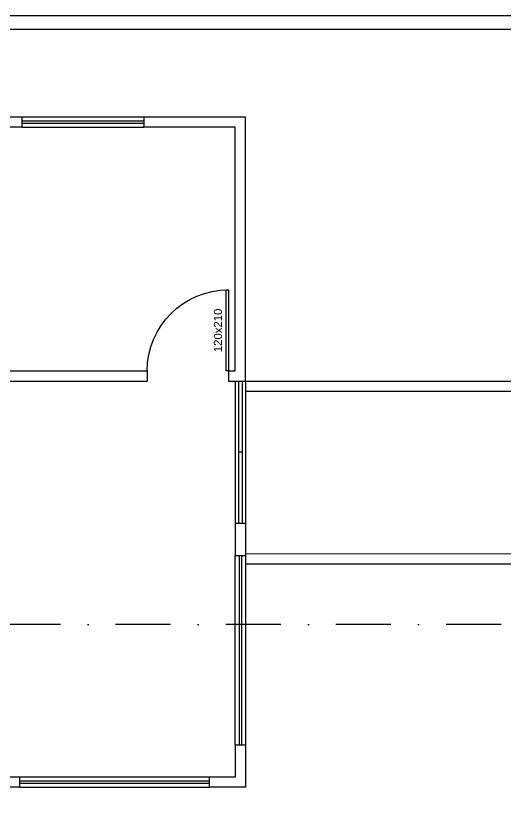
# Model space of a CAD drawing. Header units: centimetres. Extents: x 0 to 1814864, y -139216 to 99734.
# Drawn here: x 1076617 to 1077340, y 9681 to 10838 of the extents above; entities that cross this region are included whole.
import ezdxf
from ezdxf.enums import TextEntityAlignment as Align

# ---------------------------------------------------------------- set-up
doc = ezdxf.new("R2010")
doc.units = ezdxf.units.CM
doc.header["$LTSCALE"] = 4
doc.linetypes.add('DASHDOT', pattern=[25.4, 12.7, -6.35, 0, -6.35])
for name, color, linetype in [('0.1', 1, 'Continuous'), ('0.2', 2, 'Continuous'), ('0.4', 4, 'Continuous'), ('0.6', 6, 'Continuous'), ('02-CONT', 2, 'Continuous'), ('B-CORTE', 4, 'DASHDOT')]:
    doc.layers.add(name, color=color, linetype=linetype)
doc.styles.add('2mm 1-50', font='arial.ttf', dxfattribs={"height": 0.1})

# ---------------------------------------------------------------- blocks, each defined once
blk = doc.blocks.new('1_00e')
blk.add_lwpolyline([(-28.41, -52.25), (-25.41, -52.25), (-25.41, 47.75), (-28.41, 47.75)], close=True)
at = {"color": 1}
blk.add_arc((-28.41, -52.25), 100, 0, 90, dxfattribs=at)

msp = doc.modelspace()

# ---------------------------------------------------------------- linework, layer by layer
at = {"layer": '0.1'}
for p, q in [((1076941.385, 10297.601), (1076941.385, 10087.681)), ((1076956.385, 10297.601), (1076956.385, 10087.681))]:
    msp.add_line(p, q, dxfattribs=at)
at = {"layer": '0.2'}
for p, q in [((1076806.385, 10687.601), (1076626.385, 10687.601)), ((1076806.385, 10681.601), (1076626.385, 10681.601)), ((1076626.385, 10678.601), (1076806.385, 10678.601)), ((1076626.385, 10672.601), (1076806.385, 10672.601)), ((1076946.385, 10297.601), (1076946.385, 10087.681)), ((1076951.385, 10297.601), (1076951.385, 10087.681)), ((1076951.385, 10192.641), (1076946.385, 10192.641)), ((1076941.385, 9760.181), (1076941.385, 10040.181)), ((1076947.385, 9760.181), (1076947.385, 10040.181)), ((1076950.385, 10040.181), (1076950.385, 9760.181)), ((1076956.385, 10040.181), (1076956.385, 9760.181)), ((1076902.885, 9712.681), (1076622.885, 9712.681)), ((1076902.885, 9706.681), (1076622.885, 9706.681)), ((1076622.885, 9703.681), (1076902.885, 9703.681)), ((1076622.885, 9697.681), (1076902.885, 9697.681))]:
    msp.add_line(p, q, dxfattribs=at)
at = {"layer": '0.4'}
for points in [[(1070931.162, 7848.105), (1070911.56, 7848.052), (1071293.446, 10837.601), (1084293.886, 10837.601), (1083455.956, 8421.334)], [(1070934.285, 7868.114), (1071311.054, 10817.601), (1084265.782, 10817.601), (1083441.723, 8441.334)]]:
    msp.add_lwpolyline(points, dxfattribs=at)
at = {"layer": '0.6'}
for p, q in [((1076626.385, 10687.601), (1076626.385, 10672.601)), ((1076806.385, 10687.601), (1076806.385, 10672.601)), ((1076811.385, 10312.601), (1076811.385, 10297.601)), ((1076931.385, 10312.601), (1076931.385, 10297.601)), ((1076941.385, 10087.681), (1076956.385, 10087.681)), ((1076941.385, 10040.181), (1076956.385, 10040.181)), ((1076956.385, 10027.605), (1078350.618, 10028.069)), ((1076941.385, 9760.181), (1076956.385, 9760.181)), ((1076622.885, 9712.681), (1076622.885, 9697.681)), ((1076902.885, 9712.681), (1076902.885, 9697.681))]:
    msp.add_line(p, q, dxfattribs=at)
for points in [[(1076626.385, 10687.601), (1076476.385, 10687.601)], [(1076931.385, 10297.601), (1076956.385, 10297.601), (1076956.385, 10687.601), (1076806.385, 10687.601)], [(1076626.385, 10672.601), (1076491.385, 10672.601)], [(1076931.385, 10312.601), (1076941.385, 10312.601), (1076941.385, 10672.601), (1076806.385, 10672.601)], [(1076956.385, 10297.601), (1078350.618, 10297.601), (1078350.618, 10659.137), (1079610.618, 10659.137), (1079610.618, 10314.14)], [(1076956.385, 10282.601), (1078365.618, 10282.601), (1078365.618, 10644.137), (1079595.618, 10644.137), (1079595.618, 10329.14)], [(1076501.385, 10312.601), (1076811.385, 10312.601)], [(1076501.385, 10297.601), (1076811.385, 10297.601)], [(1076941.385, 10087.681), (1076941.385, 10040.181)], [(1076956.385, 10087.681), (1076956.385, 10040.181)], [(1076956.385, 10042.605), (1078365.618, 10043.069), (1078365.618, 8938.602), (1077347.618, 8938.137), (1077347.618, 8653.137)], [(1076956.385, 9760.181), (1076956.385, 9697.681), (1076902.885, 9697.681)], [(1076941.385, 9760.181), (1076941.385, 9712.681), (1076902.885, 9712.681)], [(1076622.885, 9712.681), (1076584.385, 9712.681)], [(1076622.885, 9697.681), (1076584.385, 9697.681)]]:
    msp.add_lwpolyline(points, dxfattribs=at)
at = {"layer": 'B-CORTE', "ltscale": 1.6}
msp.add_line((1084165.596, 9937.82), (1070857.251, 9937.82), dxfattribs=at)

# ---------------------------------------------------------------- block references
at = {"layer": '02-CONT', "xscale": -1.2, "yscale": 1.2, "zscale": 1.2}
msp.add_blockref('1_00e', (1076897.299, 10375.305), dxfattribs=at)

# ---------------------------------------------------------------- texts
at = {"layer": '02-CONT', "style": '2mm 1-50'}
msp.add_text('120x210', height=12, rotation=90, dxfattribs=at).set_placement((1076915.785, 10372.547), align=Align.MIDDLE_CENTER)

doc.saveas('drawing.dxf')
